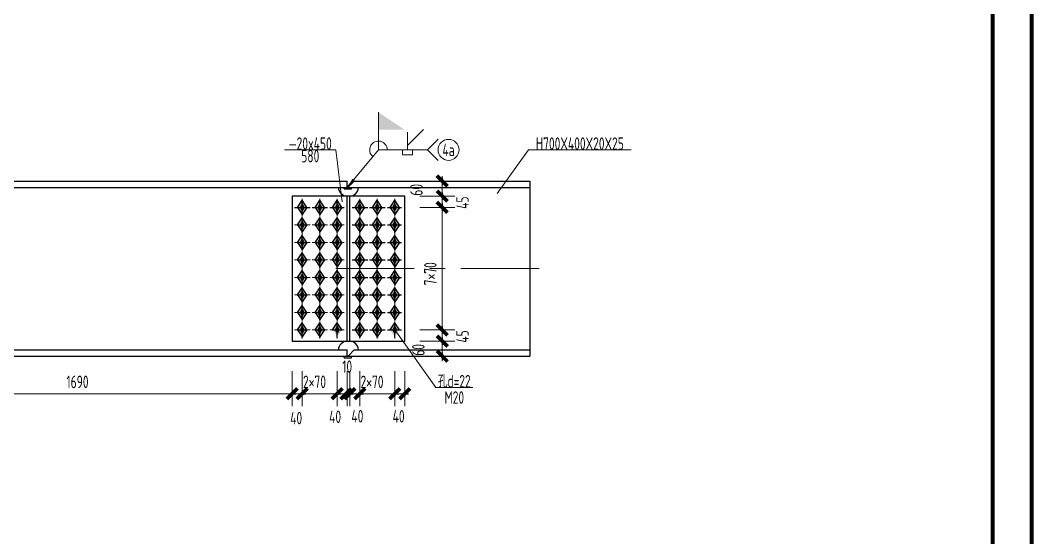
# Model space of a CAD drawing. Extents: x 31132 to 885236, y 345273 to 1212165.
# Drawn here: x 262731 to 278950, y 421285 to 429560 of the extents above; entities that cross this region are included whole.
import ezdxf
from ezdxf.enums import TextEntityAlignment as Align

# ---------------------------------------------------------------- set-up
doc = ezdxf.new("R2010")
doc.units = 0
doc.header["$LTSCALE"] = 1000
doc.linetypes.add('CENTER', pattern=[2, 1.25, -0.25, 0.25, -0.25])
doc.layers.get('0').update_dxf_attribs({"linetype": 'CONTINUOUS'})
doc.layers.add('AXIS', color=253, linetype='CENTER')
doc.layers.add('TK', color=4, linetype='CONTINUOUS')
doc.styles.add('StTextStyle', font='yjkeng.shx', dxfattribs={"width": 0.7, "height": 250, "bigfont": 'yjkchn.shx'})
doc.styles.add('StTextStyleDim', font='yjkeng.shx', dxfattribs={"width": 0.7, "height": 50, "bigfont": 'yjkchn.shx'})

# ---------------------------------------------------------------- blocks, each defined once
blk = doc.blocks.new('Studio2')
blk.add_line((-200, 0), (200, 0))
blk.add_lwpolyline([(-106, -106, 60, 60, 0), (106, 106, 100, 100, 0)], format="xyseb")
blk = doc.blocks.new('_ArchTick')
at = {"color": 0, "linetype": 'ByBlock', "const_width": 0.5}
blk.add_lwpolyline([(-0.71, -0.71), (0.71, 0.71)], dxfattribs=at)

msp = doc.modelspace()

# ---------------------------------------------------------------- linework, layer by layer
at = {"color": 4, "linetype": 'ByBlock', "lineweight": 13}
for p, q in [((268463.66, 427487.86), (268463.66, 428087.86)), ((268927.66, 427559.86), (269182.21, 427814.42)), ((268927.66, 427487.86), (268927.66, 427767.86)), ((268927.66, 427767.86), (268927.66, 427559.86)), ((269417.36, 427657.57), (269247.66, 427487.86)), ((267783.66, 427487.86), (266960.46, 427487.86)), ((267883.66, 426657.86), (267783.66, 427487.86)), ((267963.66, 426887.86), (268463.66, 427487.86)), ((268463.66, 427487.86), (269247.66, 427487.86)), ((268847.66, 427487.86), (268847.66, 427407.86)), ((268847.66, 427407.86), (269007.66, 427407.86)), ((269007.66, 427407.86), (269007.66, 427487.86)), ((269247.66, 427487.86), (269417.36, 427318.16)), ((270363.66, 426787.86), (270863.66, 427487.86)), ((270863.66, 427487.86), (272510.06, 427487.86)), ((269483.66, 426987.86), (269483.66, 427067.86)), ((269483.66, 426747.86), (269483.66, 426987.86)), ((269123.66, 426747.86), (269683.66, 426747.86)), ((269123.66, 426747.86), (269683.66, 426747.86)), ((269483.66, 426567.86), (269483.66, 426747.86)), ((269483.66, 426747.86), (269483.66, 426667.86)), ((267243.66, 426704.48), (267243.66, 426431.25)), ((267523.66, 426704.48), (267523.66, 426431.25)), ((267803.66, 426704.48), (267803.66, 426431.25)), ((268163.66, 426704.48), (268163.66, 426431.25)), ((268163.66, 426447.86), (268163.66, 426687.86)), ((268163.66, 426447.86), (268163.66, 426687.86)), ((268163.66, 426447.86), (268163.66, 426687.86)), ((268443.66, 426704.48), (268443.66, 426431.25)), ((268443.66, 426447.86), (268443.66, 426687.86)), ((268443.66, 426447.86), (268443.66, 426687.86)), ((268443.66, 426447.86), (268443.66, 426687.86)), ((268723.66, 426704.48), (268723.66, 426431.25)), ((268723.66, 426447.86), (268723.66, 426687.86)), ((268723.66, 426447.86), (268723.66, 426687.86)), ((268723.66, 426447.86), (268723.66, 426687.86)), ((267243.66, 426424.48), (267243.66, 426151.25)), ((267523.66, 426424.48), (267523.66, 426151.25)), ((267803.66, 426424.48), (267803.66, 426151.25)), ((268163.66, 426424.48), (268163.66, 426151.25)), ((268443.66, 426424.48), (268443.66, 426151.25)), ((268723.66, 426424.48), (268723.66, 426151.25)), ((269123.66, 426567.86), (269683.66, 426567.86)), ((269123.66, 426567.86), (269683.66, 426567.86)), ((269483.66, 424607.86), (269483.66, 426567.86)), ((267122.06, 426287.86), (267370.8, 426287.86)), ((267401.78, 426287.86), (267650.12, 426287.86)), ((267687.76, 426287.86), (267913.64, 426287.86)), ((267243.66, 426144.48), (267243.66, 425871.25)), ((267523.66, 426144.48), (267523.66, 425871.25)), ((267803.66, 426144.48), (267803.66, 425871.25)), ((268163.66, 426144.48), (268163.66, 425871.25)), ((268443.66, 426144.48), (268443.66, 425871.25)), ((268723.66, 426144.48), (268723.66, 425871.25)), ((267122.06, 426007.86), (267370.8, 426007.86)), ((267401.78, 426007.86), (267650.12, 426007.86)), ((267687.76, 426007.86), (267913.64, 426007.86)), ((267243.66, 425864.48), (267243.66, 425591.25)), ((267523.66, 425864.48), (267523.66, 425591.25)), ((267803.66, 425864.48), (267803.66, 425591.25)), ((268163.66, 425864.48), (268163.66, 425591.25)), ((268443.66, 425864.48), (268443.66, 425591.25)), ((268723.66, 425864.48), (268723.66, 425591.25)), ((267122.06, 425727.86), (267370.8, 425727.86)), ((267401.78, 425727.86), (267650.12, 425727.86)), ((267687.76, 425727.86), (267913.64, 425727.86)), ((267122.06, 425447.86), (267370.8, 425447.86)), ((267243.66, 425584.48), (267243.66, 425311.25)), ((267243.66, 425327.86), (267243.66, 425567.86)), ((267243.66, 425327.86), (267243.66, 425567.86)), ((267243.66, 425327.86), (267243.66, 425567.86)), ((267401.78, 425447.86), (267650.12, 425447.86)), ((267523.66, 425584.48), (267523.66, 425311.25)), ((267523.66, 425327.86), (267523.66, 425567.86)), ((267523.66, 425327.86), (267523.66, 425567.86)), ((267523.66, 425327.86), (267523.66, 425567.86)), ((267687.76, 425447.86), (267913.64, 425447.86)), ((267803.66, 425584.48), (267803.66, 425311.25)), ((267803.66, 425327.86), (267803.66, 425567.86)), ((267803.66, 425327.86), (267803.66, 425567.86)), ((267803.66, 425327.86), (267803.66, 425567.86)), ((268163.66, 425584.48), (268163.66, 425311.25)), ((268443.66, 425584.48), (268443.66, 425311.25)), ((268723.66, 425584.48), (268723.66, 425311.25)), ((267243.66, 425304.48), (267243.66, 425031.25)), ((267523.66, 425304.48), (267523.66, 425031.25)), ((267803.66, 425304.48), (267803.66, 425031.25)), ((268163.66, 425304.48), (268163.66, 425031.25)), ((268443.66, 425304.48), (268443.66, 425031.25)), ((268723.66, 425304.48), (268723.66, 425031.25)), ((267122.06, 425167.86), (267370.8, 425167.86)), ((267401.78, 425167.86), (267650.12, 425167.86)), ((267687.76, 425167.86), (267913.64, 425167.86)), ((267243.66, 425024.48), (267243.66, 424751.25)), ((267243.66, 425024.48), (267243.66, 424751.25)), ((267523.66, 425024.48), (267523.66, 424751.25)), ((267803.66, 425024.48), (267803.66, 424751.25)), ((268163.66, 425024.48), (268163.66, 424751.25)), ((268163.66, 425024.48), (268163.66, 424751.25)), ((268443.66, 425024.48), (268443.66, 424751.25)), ((268723.66, 425024.48), (268723.66, 424751.25)), ((267121.78, 424887.86), (267370.12, 424887.86)), ((267401.78, 424887.86), (267650.12, 424887.86)), ((267687.76, 424887.86), (267913.64, 424887.86)), ((268041.78, 424887.86), (268290.12, 424887.86)), ((267243.66, 424744.48), (267243.66, 424471.25)), ((267523.66, 424744.48), (267523.66, 424471.25)), ((267803.66, 424744.48), (267803.66, 424471.25)), ((268163.66, 424744.48), (268163.66, 424471.25)), ((268443.66, 424744.48), (268443.66, 424471.25)), ((268723.66, 424744.48), (268723.66, 424471.25)), ((267122.06, 424607.86), (267370.8, 424607.86)), ((267401.78, 424607.86), (267650.12, 424607.86)), ((267687.76, 424607.86), (267913.64, 424607.86)), ((268723.66, 424607.86), (269383.66, 423687.86)), ((269123.66, 424607.86), (269683.66, 424607.86)), ((269123.66, 424607.86), (269683.66, 424607.86)), ((269483.66, 424427.86), (269483.66, 424607.86)), ((269483.66, 424427.86), (269483.66, 424507.86)), ((269123.66, 424427.86), (269683.66, 424427.86)), ((269123.66, 424427.86), (269683.66, 424427.86)), ((269483.66, 424187.86), (269483.66, 424427.86)), ((269483.66, 424187.86), (269483.66, 424107.86)), ((267083.66, 423947.86), (267083.66, 423387.86)), ((267083.66, 423947.86), (267083.66, 423387.86)), ((267243.66, 423947.86), (267243.66, 423387.86)), ((267243.66, 423947.86), (267243.66, 423387.86)), ((267803.66, 423947.86), (267803.66, 423387.86)), ((267803.66, 423947.86), (267803.66, 423387.86)), ((267963.66, 423947.86), (267963.66, 423387.86)), ((267963.66, 423947.86), (267963.66, 423387.86)), ((268003.66, 423947.86), (268003.66, 423387.86)), ((268003.66, 423947.86), (268003.66, 423387.86)), ((268163.66, 423947.86), (268163.66, 423387.86)), ((268163.66, 423947.86), (268163.66, 423387.86)), ((268723.66, 423947.86), (268723.66, 423387.86)), ((268723.66, 423947.86), (268723.66, 423387.86)), ((268883.66, 423947.86), (268883.66, 423387.86)), ((269383.66, 423687.86), (269971.66, 423687.86)), ((260323.66, 423587.86), (267083.66, 423587.86)), ((267083.66, 423587.86), (267243.66, 423587.86)), ((267243.66, 423587.86), (267163.66, 423587.86)), ((267243.66, 423587.86), (267803.66, 423587.86)), ((267803.66, 423587.86), (267883.66, 423587.86)), ((267803.66, 423587.86), (267963.66, 423587.86)), ((267963.66, 423587.86), (267883.66, 423587.86)), ((267963.66, 423587.86), (268003.66, 423587.86)), ((268003.66, 423587.86), (268083.66, 423587.86)), ((268003.66, 423587.86), (268163.66, 423587.86)), ((268163.66, 423587.86), (268083.66, 423587.86)), ((268163.66, 423587.86), (268723.66, 423587.86)), ((268723.66, 423587.86), (268803.66, 423587.86)), ((268723.66, 423587.86), (268883.66, 423587.86))]:
    msp.add_line(p, q, dxfattribs=at)
at = {"color": 4, "linetype": 'ByBlock'}
for p, q in [((260323.66, 426987.86), (267963.66, 426987.86)), ((267963.66, 426887.86), (268066.08, 427010.78)), ((267963.66, 426887.86), (267963.66, 426987.86)), ((267983.66, 426895.86), (268075.66, 426987.86)), ((268075.66, 426987.86), (270883.66, 426987.86)), ((269123.66, 426987.86), (269683.66, 426987.86)), ((270883.66, 426987.86), (270883.66, 426887.86)), ((260323.66, 426887.86), (267963.66, 426887.86)), ((268883.66, 426747.86), (267083.66, 426747.86)), ((267083.66, 426747.86), (267083.66, 424427.86)), ((267913.66, 426863.86), (267913.66, 426887.86)), ((267913.66, 426887.86), (268033.66, 426887.86)), ((267913.66, 426863.86), (268033.66, 426863.86)), ((267963.66, 424427.86), (267963.66, 426747.86)), ((267983.66, 426887.86), (267983.66, 426895.86)), ((267983.66, 426887.86), (270883.66, 426887.86)), ((268003.66, 424427.86), (268003.66, 426747.86)), ((268033.66, 426863.86), (268033.66, 426887.86)), ((268883.66, 424427.86), (268883.66, 426747.86)), ((270883.66, 426887.86), (270883.66, 424287.86)), ((267168.66, 426567.86), (267243.66, 426680.36)), ((267243.66, 426447.86), (267243.66, 426687.86)), ((267243.66, 426447.86), (267243.66, 426687.86)), ((267243.66, 426447.86), (267243.66, 426687.86)), ((267318.66, 426567.86), (267243.66, 426680.36)), ((267448.66, 426567.86), (267523.66, 426680.36)), ((267523.66, 426447.86), (267523.66, 426687.86)), ((267523.66, 426447.86), (267523.66, 426687.86)), ((267523.66, 426447.86), (267523.66, 426687.86)), ((267598.66, 426567.86), (267523.66, 426680.36)), ((267728.66, 426567.86), (267803.66, 426680.36)), ((267803.66, 426447.86), (267803.66, 426687.86)), ((267803.66, 426447.86), (267803.66, 426687.86)), ((267803.66, 426447.86), (267803.66, 426687.86)), ((267878.66, 426567.86), (267803.66, 426680.36)), ((268088.66, 426567.86), (268163.66, 426680.36)), ((268238.66, 426567.86), (268163.66, 426680.36)), ((268368.66, 426567.86), (268443.66, 426680.36)), ((268518.66, 426567.86), (268443.66, 426680.36)), ((268648.66, 426567.86), (268723.66, 426680.36)), ((268798.66, 426567.86), (268723.66, 426680.36)), ((267122.06, 426567.86), (267370.8, 426567.86)), ((267163.66, 426567.86), (267323.66, 426567.86)), ((267163.66, 426567.86), (267323.66, 426567.86)), ((267163.66, 426567.86), (267323.66, 426567.86)), ((267168.66, 426567.86), (267243.66, 426455.36)), ((267318.66, 426567.86), (267243.66, 426455.36)), ((267401.78, 426567.86), (267650.12, 426567.86)), ((267443.66, 426567.86), (267603.66, 426567.86)), ((267443.66, 426567.86), (267603.66, 426567.86)), ((267443.66, 426567.86), (267603.66, 426567.86)), ((267448.66, 426567.86), (267523.66, 426455.36)), ((267598.66, 426567.86), (267523.66, 426455.36)), ((267687.76, 426567.86), (267913.64, 426567.86)), ((267723.66, 426567.86), (267883.66, 426567.86)), ((267723.66, 426567.86), (267883.66, 426567.86)), ((267723.66, 426567.86), (267883.66, 426567.86)), ((267728.66, 426567.86), (267803.66, 426455.36)), ((267878.66, 426567.86), (267803.66, 426455.36)), ((268042.06, 426567.86), (268290.8, 426567.86)), ((268083.66, 426567.86), (268243.66, 426567.86)), ((268083.66, 426567.86), (268243.66, 426567.86)), ((268083.66, 426567.86), (268243.66, 426567.86)), ((268088.66, 426567.86), (268163.66, 426455.36)), ((268238.66, 426567.86), (268163.66, 426455.36)), ((268321.78, 426567.86), (268570.12, 426567.86)), ((268363.66, 426567.86), (268523.66, 426567.86)), ((268363.66, 426567.86), (268523.66, 426567.86)), ((268363.66, 426567.86), (268523.66, 426567.86)), ((268368.66, 426567.86), (268443.66, 426455.36)), ((268518.66, 426567.86), (268443.66, 426455.36)), ((268607.76, 426567.86), (268833.64, 426567.86)), ((268643.66, 426567.86), (268803.66, 426567.86)), ((268643.66, 426567.86), (268803.66, 426567.86)), ((268643.66, 426567.86), (268803.66, 426567.86)), ((268648.66, 426567.86), (268723.66, 426455.36)), ((268798.66, 426567.86), (268723.66, 426455.36)), ((267163.66, 426287.86), (267323.66, 426287.86)), ((267163.66, 426287.86), (267323.66, 426287.86)), ((267163.66, 426287.86), (267323.66, 426287.86)), ((267168.66, 426287.86), (267243.66, 426400.36)), ((267168.66, 426287.86), (267243.66, 426175.36)), ((267243.66, 426167.86), (267243.66, 426407.86)), ((267243.66, 426167.86), (267243.66, 426407.86)), ((267243.66, 426167.86), (267243.66, 426407.86)), ((267318.66, 426287.86), (267243.66, 426400.36)), ((267318.66, 426287.86), (267243.66, 426175.36)), ((267443.66, 426287.86), (267603.66, 426287.86)), ((267443.66, 426287.86), (267603.66, 426287.86)), ((267443.66, 426287.86), (267603.66, 426287.86)), ((267448.66, 426287.86), (267523.66, 426400.36)), ((267448.66, 426287.86), (267523.66, 426175.36)), ((267523.66, 426167.86), (267523.66, 426407.86)), ((267523.66, 426167.86), (267523.66, 426407.86)), ((267523.66, 426167.86), (267523.66, 426407.86)), ((267598.66, 426287.86), (267523.66, 426400.36)), ((267598.66, 426287.86), (267523.66, 426175.36)), ((267723.66, 426287.86), (267883.66, 426287.86)), ((267723.66, 426287.86), (267883.66, 426287.86)), ((267723.66, 426287.86), (267883.66, 426287.86)), ((267728.66, 426287.86), (267803.66, 426400.36)), ((267728.66, 426287.86), (267803.66, 426175.36)), ((267803.66, 426167.86), (267803.66, 426407.86)), ((267803.66, 426167.86), (267803.66, 426407.86)), ((267803.66, 426167.86), (267803.66, 426407.86)), ((267878.66, 426287.86), (267803.66, 426400.36)), ((267878.66, 426287.86), (267803.66, 426175.36)), ((268042.06, 426287.86), (268290.8, 426287.86)), ((268083.66, 426287.86), (268243.66, 426287.86)), ((268083.66, 426287.86), (268243.66, 426287.86)), ((268083.66, 426287.86), (268243.66, 426287.86)), ((268088.66, 426287.86), (268163.66, 426400.36)), ((268088.66, 426287.86), (268163.66, 426175.36)), ((268163.66, 426167.86), (268163.66, 426407.86)), ((268163.66, 426167.86), (268163.66, 426407.86)), ((268163.66, 426167.86), (268163.66, 426407.86)), ((268238.66, 426287.86), (268163.66, 426400.36)), ((268238.66, 426287.86), (268163.66, 426175.36)), ((268321.78, 426287.86), (268570.12, 426287.86)), ((268363.66, 426287.86), (268523.66, 426287.86)), ((268363.66, 426287.86), (268523.66, 426287.86)), ((268363.66, 426287.86), (268523.66, 426287.86)), ((268368.66, 426287.86), (268443.66, 426400.36)), ((268368.66, 426287.86), (268443.66, 426175.36)), ((268443.66, 426167.86), (268443.66, 426407.86)), ((268443.66, 426167.86), (268443.66, 426407.86)), ((268443.66, 426167.86), (268443.66, 426407.86)), ((268518.66, 426287.86), (268443.66, 426400.36)), ((268518.66, 426287.86), (268443.66, 426175.36)), ((268607.76, 426287.86), (268833.64, 426287.86)), ((268643.66, 426287.86), (268803.66, 426287.86)), ((268643.66, 426287.86), (268803.66, 426287.86)), ((268643.66, 426287.86), (268803.66, 426287.86)), ((268648.66, 426287.86), (268723.66, 426400.36)), ((268648.66, 426287.86), (268723.66, 426175.36)), ((268723.66, 426167.86), (268723.66, 426407.86)), ((268723.66, 426167.86), (268723.66, 426407.86)), ((268723.66, 426167.86), (268723.66, 426407.86)), ((268798.66, 426287.86), (268723.66, 426400.36)), ((268798.66, 426287.86), (268723.66, 426175.36)), ((267168.66, 426007.86), (267243.66, 426120.36)), ((267243.66, 425887.86), (267243.66, 426127.86)), ((267243.66, 425887.86), (267243.66, 426127.86)), ((267243.66, 425887.86), (267243.66, 426127.86)), ((267318.66, 426007.86), (267243.66, 426120.36)), ((267448.66, 426007.86), (267523.66, 426120.36)), ((267523.66, 425887.86), (267523.66, 426127.86)), ((267523.66, 425887.86), (267523.66, 426127.86)), ((267523.66, 425887.86), (267523.66, 426127.86)), ((267598.66, 426007.86), (267523.66, 426120.36)), ((267728.66, 426007.86), (267803.66, 426120.36)), ((267803.66, 425887.86), (267803.66, 426127.86)), ((267803.66, 425887.86), (267803.66, 426127.86)), ((267803.66, 425887.86), (267803.66, 426127.86)), ((267878.66, 426007.86), (267803.66, 426120.36)), ((268088.66, 426007.86), (268163.66, 426120.36)), ((268163.66, 425887.86), (268163.66, 426127.86)), ((268163.66, 425887.86), (268163.66, 426127.86)), ((268163.66, 425887.86), (268163.66, 426127.86)), ((268238.66, 426007.86), (268163.66, 426120.36)), ((268368.66, 426007.86), (268443.66, 426120.36)), ((268443.66, 425887.86), (268443.66, 426127.86)), ((268443.66, 425887.86), (268443.66, 426127.86)), ((268443.66, 425887.86), (268443.66, 426127.86)), ((268518.66, 426007.86), (268443.66, 426120.36)), ((268648.66, 426007.86), (268723.66, 426120.36)), ((268723.66, 425887.86), (268723.66, 426127.86)), ((268723.66, 425887.86), (268723.66, 426127.86)), ((268723.66, 425887.86), (268723.66, 426127.86)), ((268798.66, 426007.86), (268723.66, 426120.36)), ((267163.66, 426007.86), (267323.66, 426007.86)), ((267163.66, 426007.86), (267323.66, 426007.86)), ((267163.66, 426007.86), (267323.66, 426007.86)), ((267168.66, 426007.86), (267243.66, 425895.36)), ((267318.66, 426007.86), (267243.66, 425895.36)), ((267443.66, 426007.86), (267603.66, 426007.86)), ((267443.66, 426007.86), (267603.66, 426007.86)), ((267443.66, 426007.86), (267603.66, 426007.86)), ((267448.66, 426007.86), (267523.66, 425895.36)), ((267598.66, 426007.86), (267523.66, 425895.36)), ((267723.66, 426007.86), (267883.66, 426007.86)), ((267723.66, 426007.86), (267883.66, 426007.86)), ((267723.66, 426007.86), (267883.66, 426007.86)), ((267728.66, 426007.86), (267803.66, 425895.36)), ((267878.66, 426007.86), (267803.66, 425895.36)), ((268042.06, 426007.86), (268290.8, 426007.86)), ((268083.66, 426007.86), (268243.66, 426007.86)), ((268083.66, 426007.86), (268243.66, 426007.86)), ((268083.66, 426007.86), (268243.66, 426007.86)), ((268088.66, 426007.86), (268163.66, 425895.36)), ((268238.66, 426007.86), (268163.66, 425895.36)), ((268321.78, 426007.86), (268570.12, 426007.86)), ((268363.66, 426007.86), (268523.66, 426007.86)), ((268363.66, 426007.86), (268523.66, 426007.86)), ((268363.66, 426007.86), (268523.66, 426007.86)), ((268368.66, 426007.86), (268443.66, 425895.36)), ((268518.66, 426007.86), (268443.66, 425895.36)), ((268607.76, 426007.86), (268833.64, 426007.86)), ((268643.66, 426007.86), (268803.66, 426007.86)), ((268643.66, 426007.86), (268803.66, 426007.86)), ((268643.66, 426007.86), (268803.66, 426007.86)), ((268648.66, 426007.86), (268723.66, 425895.36)), ((268798.66, 426007.86), (268723.66, 425895.36)), ((267168.66, 425727.86), (267243.66, 425840.36)), ((267243.66, 425607.86), (267243.66, 425847.86)), ((267243.66, 425607.86), (267243.66, 425847.86)), ((267243.66, 425607.86), (267243.66, 425847.86)), ((267318.66, 425727.86), (267243.66, 425840.36)), ((267448.66, 425727.86), (267523.66, 425840.36)), ((267523.66, 425607.86), (267523.66, 425847.86)), ((267523.66, 425607.86), (267523.66, 425847.86)), ((267523.66, 425607.86), (267523.66, 425847.86)), ((267598.66, 425727.86), (267523.66, 425840.36)), ((267728.66, 425727.86), (267803.66, 425840.36)), ((267803.66, 425607.86), (267803.66, 425847.86)), ((267803.66, 425607.86), (267803.66, 425847.86)), ((267803.66, 425607.86), (267803.66, 425847.86)), ((267878.66, 425727.86), (267803.66, 425840.36)), ((268088.66, 425727.86), (268163.66, 425840.36)), ((268163.66, 425607.86), (268163.66, 425847.86)), ((268163.66, 425607.86), (268163.66, 425847.86)), ((268163.66, 425607.86), (268163.66, 425847.86)), ((268238.66, 425727.86), (268163.66, 425840.36)), ((268368.66, 425727.86), (268443.66, 425840.36)), ((268443.66, 425607.86), (268443.66, 425847.86)), ((268443.66, 425607.86), (268443.66, 425847.86)), ((268443.66, 425607.86), (268443.66, 425847.86)), ((268518.66, 425727.86), (268443.66, 425840.36)), ((268648.66, 425727.86), (268723.66, 425840.36)), ((268723.66, 425607.86), (268723.66, 425847.86)), ((268723.66, 425607.86), (268723.66, 425847.86)), ((268723.66, 425607.86), (268723.66, 425847.86)), ((268798.66, 425727.86), (268723.66, 425840.36)), ((267163.66, 425727.86), (267323.66, 425727.86)), ((267163.66, 425727.86), (267323.66, 425727.86)), ((267163.66, 425727.86), (267323.66, 425727.86)), ((267168.66, 425727.86), (267243.66, 425615.36)), ((267318.66, 425727.86), (267243.66, 425615.36)), ((267443.66, 425727.86), (267603.66, 425727.86)), ((267443.66, 425727.86), (267603.66, 425727.86)), ((267443.66, 425727.86), (267603.66, 425727.86)), ((267448.66, 425727.86), (267523.66, 425615.36)), ((267598.66, 425727.86), (267523.66, 425615.36)), ((267723.66, 425727.86), (267883.66, 425727.86)), ((267723.66, 425727.86), (267883.66, 425727.86)), ((267723.66, 425727.86), (267883.66, 425727.86)), ((267728.66, 425727.86), (267803.66, 425615.36)), ((267878.66, 425727.86), (267803.66, 425615.36)), ((268042.06, 425727.86), (268290.8, 425727.86)), ((268083.66, 425727.86), (268243.66, 425727.86)), ((268083.66, 425727.86), (268243.66, 425727.86)), ((268083.66, 425727.86), (268243.66, 425727.86)), ((268088.66, 425727.86), (268163.66, 425615.36)), ((268238.66, 425727.86), (268163.66, 425615.36)), ((268321.78, 425727.86), (268570.12, 425727.86)), ((268363.66, 425727.86), (268523.66, 425727.86)), ((268363.66, 425727.86), (268523.66, 425727.86)), ((268363.66, 425727.86), (268523.66, 425727.86)), ((268368.66, 425727.86), (268443.66, 425615.36)), ((268518.66, 425727.86), (268443.66, 425615.36)), ((268607.76, 425727.86), (268833.64, 425727.86)), ((268643.66, 425727.86), (268803.66, 425727.86)), ((268643.66, 425727.86), (268803.66, 425727.86)), ((268643.66, 425727.86), (268803.66, 425727.86)), ((268648.66, 425727.86), (268723.66, 425615.36)), ((268798.66, 425727.86), (268723.66, 425615.36)), ((267163.66, 425447.86), (267323.66, 425447.86)), ((267163.66, 425447.86), (267323.66, 425447.86)), ((267163.66, 425447.86), (267323.66, 425447.86)), ((267168.66, 425447.86), (267243.66, 425560.36)), ((267168.66, 425447.86), (267243.66, 425335.36)), ((267318.66, 425447.86), (267243.66, 425560.36)), ((267318.66, 425447.86), (267243.66, 425335.36)), ((267443.66, 425447.86), (267603.66, 425447.86)), ((267443.66, 425447.86), (267603.66, 425447.86)), ((267443.66, 425447.86), (267603.66, 425447.86)), ((267448.66, 425447.86), (267523.66, 425560.36)), ((267448.66, 425447.86), (267523.66, 425335.36)), ((267598.66, 425447.86), (267523.66, 425560.36)), ((267598.66, 425447.86), (267523.66, 425335.36)), ((267723.66, 425447.86), (267883.66, 425447.86)), ((267723.66, 425447.86), (267883.66, 425447.86)), ((267723.66, 425447.86), (267883.66, 425447.86)), ((267728.66, 425447.86), (267803.66, 425560.36)), ((267728.66, 425447.86), (267803.66, 425335.36)), ((267878.66, 425447.86), (267803.66, 425560.36)), ((267878.66, 425447.86), (267803.66, 425335.36)), ((268042.06, 425447.86), (268290.8, 425447.86)), ((268083.66, 425447.86), (268243.66, 425447.86)), ((268083.66, 425447.86), (268243.66, 425447.86)), ((268083.66, 425447.86), (268243.66, 425447.86)), ((268088.66, 425447.86), (268163.66, 425560.36)), ((268088.66, 425447.86), (268163.66, 425335.36)), ((268163.66, 425327.86), (268163.66, 425567.86)), ((268163.66, 425327.86), (268163.66, 425567.86)), ((268163.66, 425327.86), (268163.66, 425567.86)), ((268238.66, 425447.86), (268163.66, 425560.36)), ((268238.66, 425447.86), (268163.66, 425335.36)), ((268321.78, 425447.86), (268570.12, 425447.86)), ((268363.66, 425447.86), (268523.66, 425447.86)), ((268363.66, 425447.86), (268523.66, 425447.86)), ((268363.66, 425447.86), (268523.66, 425447.86)), ((268368.66, 425447.86), (268443.66, 425560.36)), ((268368.66, 425447.86), (268443.66, 425335.36)), ((268443.66, 425327.86), (268443.66, 425567.86)), ((268443.66, 425327.86), (268443.66, 425567.86)), ((268443.66, 425327.86), (268443.66, 425567.86)), ((268518.66, 425447.86), (268443.66, 425560.36)), ((268518.66, 425447.86), (268443.66, 425335.36)), ((268607.76, 425447.86), (268833.64, 425447.86)), ((268643.66, 425447.86), (268803.66, 425447.86)), ((268643.66, 425447.86), (268803.66, 425447.86)), ((268643.66, 425447.86), (268803.66, 425447.86)), ((268648.66, 425447.86), (268723.66, 425560.36)), ((268648.66, 425447.86), (268723.66, 425335.36)), ((268723.66, 425327.86), (268723.66, 425567.86)), ((268723.66, 425327.86), (268723.66, 425567.86)), ((268723.66, 425327.86), (268723.66, 425567.86)), ((268798.66, 425447.86), (268723.66, 425560.36)), ((268798.66, 425447.86), (268723.66, 425335.36)), ((267168.66, 425167.86), (267243.66, 425280.36)), ((267243.66, 425047.86), (267243.66, 425287.86)), ((267243.66, 425047.86), (267243.66, 425287.86)), ((267243.66, 425047.86), (267243.66, 425287.86)), ((267318.66, 425167.86), (267243.66, 425280.36)), ((267448.66, 425167.86), (267523.66, 425280.36)), ((267523.66, 425047.86), (267523.66, 425287.86)), ((267523.66, 425047.86), (267523.66, 425287.86)), ((267523.66, 425047.86), (267523.66, 425287.86)), ((267598.66, 425167.86), (267523.66, 425280.36)), ((267728.66, 425167.86), (267803.66, 425280.36)), ((267803.66, 425047.86), (267803.66, 425287.86)), ((267803.66, 425047.86), (267803.66, 425287.86)), ((267803.66, 425047.86), (267803.66, 425287.86)), ((267878.66, 425167.86), (267803.66, 425280.36)), ((268088.66, 425167.86), (268163.66, 425280.36)), ((268163.66, 425047.86), (268163.66, 425287.86)), ((268163.66, 425047.86), (268163.66, 425287.86)), ((268163.66, 425047.86), (268163.66, 425287.86)), ((268238.66, 425167.86), (268163.66, 425280.36)), ((268368.66, 425167.86), (268443.66, 425280.36)), ((268443.66, 425047.86), (268443.66, 425287.86)), ((268443.66, 425047.86), (268443.66, 425287.86)), ((268443.66, 425047.86), (268443.66, 425287.86)), ((268518.66, 425167.86), (268443.66, 425280.36)), ((268648.66, 425167.86), (268723.66, 425280.36)), ((268723.66, 425047.86), (268723.66, 425287.86)), ((268723.66, 425047.86), (268723.66, 425287.86)), ((268723.66, 425047.86), (268723.66, 425287.86)), ((268798.66, 425167.86), (268723.66, 425280.36)), ((267163.66, 425167.86), (267323.66, 425167.86)), ((267163.66, 425167.86), (267323.66, 425167.86)), ((267163.66, 425167.86), (267323.66, 425167.86)), ((267168.66, 425167.86), (267243.66, 425055.36)), ((267318.66, 425167.86), (267243.66, 425055.36)), ((267443.66, 425167.86), (267603.66, 425167.86)), ((267443.66, 425167.86), (267603.66, 425167.86)), ((267443.66, 425167.86), (267603.66, 425167.86)), ((267448.66, 425167.86), (267523.66, 425055.36)), ((267598.66, 425167.86), (267523.66, 425055.36)), ((267723.66, 425167.86), (267883.66, 425167.86)), ((267723.66, 425167.86), (267883.66, 425167.86)), ((267723.66, 425167.86), (267883.66, 425167.86)), ((267728.66, 425167.86), (267803.66, 425055.36)), ((267878.66, 425167.86), (267803.66, 425055.36)), ((268042.06, 425167.86), (268290.8, 425167.86)), ((268083.66, 425167.86), (268243.66, 425167.86)), ((268083.66, 425167.86), (268243.66, 425167.86)), ((268083.66, 425167.86), (268243.66, 425167.86)), ((268088.66, 425167.86), (268163.66, 425055.36)), ((268238.66, 425167.86), (268163.66, 425055.36)), ((268321.78, 425167.86), (268570.12, 425167.86)), ((268363.66, 425167.86), (268523.66, 425167.86)), ((268363.66, 425167.86), (268523.66, 425167.86)), ((268363.66, 425167.86), (268523.66, 425167.86)), ((268368.66, 425167.86), (268443.66, 425055.36)), ((268518.66, 425167.86), (268443.66, 425055.36)), ((268607.76, 425167.86), (268833.64, 425167.86)), ((268643.66, 425167.86), (268803.66, 425167.86)), ((268643.66, 425167.86), (268803.66, 425167.86)), ((268643.66, 425167.86), (268803.66, 425167.86)), ((268648.66, 425167.86), (268723.66, 425055.36)), ((268798.66, 425167.86), (268723.66, 425055.36)), ((267168.66, 424887.86), (267243.66, 425000.36)), ((267243.66, 424767.86), (267243.66, 425007.86)), ((267243.66, 424767.86), (267243.66, 425007.86)), ((267243.66, 424767.86), (267243.66, 425007.86)), ((267318.66, 424887.86), (267243.66, 425000.36)), ((267448.66, 424887.86), (267523.66, 425000.36)), ((267523.66, 424767.86), (267523.66, 425007.86)), ((267523.66, 424767.86), (267523.66, 425007.86)), ((267523.66, 424767.86), (267523.66, 425007.86)), ((267598.66, 424887.86), (267523.66, 425000.36)), ((267728.66, 424887.86), (267803.66, 425000.36)), ((267803.66, 424767.86), (267803.66, 425007.86)), ((267803.66, 424767.86), (267803.66, 425007.86)), ((267803.66, 424767.86), (267803.66, 425007.86)), ((267878.66, 424887.86), (267803.66, 425000.36)), ((268088.66, 424887.86), (268163.66, 425000.36)), ((268163.66, 424767.86), (268163.66, 425007.86)), ((268163.66, 424767.86), (268163.66, 425007.86)), ((268163.66, 424767.86), (268163.66, 425007.86)), ((268238.66, 424887.86), (268163.66, 425000.36)), ((268368.66, 424887.86), (268443.66, 425000.36)), ((268443.66, 424767.86), (268443.66, 425007.86)), ((268443.66, 424767.86), (268443.66, 425007.86)), ((268443.66, 424767.86), (268443.66, 425007.86)), ((268518.66, 424887.86), (268443.66, 425000.36)), ((268648.66, 424887.86), (268723.66, 425000.36)), ((268723.66, 424767.86), (268723.66, 425007.86)), ((268723.66, 424767.86), (268723.66, 425007.86)), ((268723.66, 424767.86), (268723.66, 425007.86)), ((268798.66, 424887.86), (268723.66, 425000.36)), ((267163.66, 424887.86), (267323.66, 424887.86)), ((267168.66, 424887.86), (267243.66, 424775.36)), ((267318.66, 424887.86), (267243.66, 424775.36)), ((267443.66, 424887.86), (267603.66, 424887.86)), ((267443.66, 424887.86), (267603.66, 424887.86)), ((267443.66, 424887.86), (267603.66, 424887.86)), ((267448.66, 424887.86), (267523.66, 424775.36)), ((267598.66, 424887.86), (267523.66, 424775.36)), ((267723.66, 424887.86), (267883.66, 424887.86)), ((267723.66, 424887.86), (267883.66, 424887.86)), ((267723.66, 424887.86), (267883.66, 424887.86)), ((267728.66, 424887.86), (267803.66, 424775.36)), ((267878.66, 424887.86), (267803.66, 424775.36)), ((268083.66, 424887.86), (268243.66, 424887.86)), ((268088.66, 424887.86), (268163.66, 424775.36)), ((268238.66, 424887.86), (268163.66, 424775.36)), ((268321.78, 424887.86), (268570.12, 424887.86)), ((268363.66, 424887.86), (268523.66, 424887.86)), ((268363.66, 424887.86), (268523.66, 424887.86)), ((268363.66, 424887.86), (268523.66, 424887.86)), ((268368.66, 424887.86), (268443.66, 424775.36)), ((268518.66, 424887.86), (268443.66, 424775.36)), ((268607.76, 424887.86), (268833.64, 424887.86)), ((268643.66, 424887.86), (268803.66, 424887.86)), ((268643.66, 424887.86), (268803.66, 424887.86)), ((268643.66, 424887.86), (268803.66, 424887.86)), ((268648.66, 424887.86), (268723.66, 424775.36)), ((268798.66, 424887.86), (268723.66, 424775.36)), ((267168.66, 424607.86), (267243.66, 424720.36)), ((267243.66, 424487.86), (267243.66, 424727.86)), ((267243.66, 424487.86), (267243.66, 424727.86)), ((267243.66, 424487.86), (267243.66, 424727.86)), ((267318.66, 424607.86), (267243.66, 424720.36)), ((267448.66, 424607.86), (267523.66, 424720.36)), ((267523.66, 424487.86), (267523.66, 424727.86)), ((267523.66, 424487.86), (267523.66, 424727.86)), ((267523.66, 424487.86), (267523.66, 424727.86)), ((267598.66, 424607.86), (267523.66, 424720.36)), ((267728.66, 424607.86), (267803.66, 424720.36)), ((267803.66, 424487.86), (267803.66, 424727.86)), ((267803.66, 424487.86), (267803.66, 424727.86)), ((267803.66, 424487.86), (267803.66, 424727.86)), ((267878.66, 424607.86), (267803.66, 424720.36)), ((268088.66, 424607.86), (268163.66, 424720.36)), ((268163.66, 424487.86), (268163.66, 424727.86)), ((268163.66, 424487.86), (268163.66, 424727.86)), ((268163.66, 424487.86), (268163.66, 424727.86)), ((268238.66, 424607.86), (268163.66, 424720.36)), ((268368.66, 424607.86), (268443.66, 424720.36)), ((268443.66, 424487.86), (268443.66, 424727.86)), ((268443.66, 424487.86), (268443.66, 424727.86)), ((268443.66, 424487.86), (268443.66, 424727.86)), ((268518.66, 424607.86), (268443.66, 424720.36)), ((268648.66, 424607.86), (268723.66, 424720.36)), ((268723.66, 424487.86), (268723.66, 424727.86)), ((268723.66, 424487.86), (268723.66, 424727.86)), ((268723.66, 424487.86), (268723.66, 424727.86)), ((268798.66, 424607.86), (268723.66, 424720.36)), ((267163.66, 424607.86), (267323.66, 424607.86)), ((267163.66, 424607.86), (267323.66, 424607.86)), ((267163.66, 424607.86), (267323.66, 424607.86)), ((267168.66, 424607.86), (267243.66, 424495.36)), ((267318.66, 424607.86), (267243.66, 424495.36)), ((267443.66, 424607.86), (267603.66, 424607.86)), ((267443.66, 424607.86), (267603.66, 424607.86)), ((267443.66, 424607.86), (267603.66, 424607.86)), ((267448.66, 424607.86), (267523.66, 424495.36)), ((267598.66, 424607.86), (267523.66, 424495.36)), ((267723.66, 424607.86), (267883.66, 424607.86)), ((268042.06, 424607.86), (268290.8, 424607.86)), ((268083.66, 424607.86), (268243.66, 424607.86)), ((268083.66, 424607.86), (268243.66, 424607.86)), ((268083.66, 424607.86), (268243.66, 424607.86)), ((268088.66, 424607.86), (268163.66, 424495.36)), ((268238.66, 424607.86), (268163.66, 424495.36)), ((268321.78, 424607.86), (268570.12, 424607.86)), ((268363.66, 424607.86), (268523.66, 424607.86)), ((268363.66, 424607.86), (268523.66, 424607.86)), ((268363.66, 424607.86), (268523.66, 424607.86)), ((268368.66, 424607.86), (268443.66, 424495.36)), ((268518.66, 424607.86), (268443.66, 424495.36)), ((268607.76, 424607.86), (268833.64, 424607.86)), ((268643.66, 424607.86), (268803.66, 424607.86)), ((267083.66, 424427.86), (268883.66, 424427.86)), ((260323.66, 424287.86), (267963.66, 424287.86)), ((260323.66, 424187.86), (267963.66, 424187.86)), ((267913.66, 424163.86), (267913.66, 424187.86)), ((267913.66, 424187.86), (268033.66, 424187.86)), ((267913.66, 424163.86), (268033.66, 424163.86)), ((267963.66, 424187.86), (267963.66, 424287.86)), ((267983.66, 424195.86), (268075.66, 424287.86)), ((267983.66, 424187.86), (267983.66, 424195.86)), ((267983.66, 424187.86), (270883.66, 424187.86)), ((268033.66, 424163.86), (268033.66, 424187.86)), ((268075.66, 424287.86), (270883.66, 424287.86)), ((269123.66, 424187.86), (269683.66, 424187.86)), ((270883.66, 424287.86), (270883.66, 424187.86))]:
    msp.add_line(p, q, dxfattribs=at)
at = {"color": 4, "linetype": 'ByBlock', "lineweight": 13}
msp.add_lwpolyline([(267963.66, 426887.86, 0, 48, 0), (268066.08, 427010.78, 48, 48, 0)], format="xyseb", dxfattribs=at)
msp.add_circle((269585.36, 427487.86), 168, dxfattribs=at)
msp.add_arc((268463.66, 427487.86), 140, 0, 230.194429, dxfattribs=at)
at = {"color": 4, "linetype": 'ByBlock'}
for centre, start, end in [((267963.66, 426887.86), 180, 270), ((268003.66, 426887.86), 270, 0), ((267963.66, 424287.86), 90, 180), ((268003.66, 424287.86), 0, 90)]:
    msp.add_arc(centre, 140, start, end, dxfattribs=at)
at = {"color": 4, "linetype": 'ByBlock', "lineweight": 13}
msp.add_solid([(268463.66, 428087.86), (268463.66, 427807.86), (268883.66, 427807.86)], dxfattribs=at)
at = {"color": 4, "linetype": 'ByBlock'}
for points in [[(267168.66, 426567.86), (267243.66, 426680.36), (267243.66, 426455.36), (267318.66, 426567.86)], [(267203.66, 426567.86), (267243.66, 426647.86), (267243.66, 426487.86), (267283.66, 426567.86)], [(267203.66, 426567.86), (267243.66, 426647.86), (267243.66, 426487.86), (267283.66, 426567.86)], [(267203.66, 426567.86), (267243.66, 426647.86), (267243.66, 426487.86), (267283.66, 426567.86)], [(267448.66, 426567.86), (267523.66, 426680.36), (267523.66, 426455.36), (267598.66, 426567.86)], [(267483.66, 426567.86), (267523.66, 426647.86), (267523.66, 426487.86), (267563.66, 426567.86)], [(267483.66, 426567.86), (267523.66, 426647.86), (267523.66, 426487.86), (267563.66, 426567.86)], [(267483.66, 426567.86), (267523.66, 426647.86), (267523.66, 426487.86), (267563.66, 426567.86)], [(267728.66, 426567.86), (267803.66, 426680.36), (267803.66, 426455.36), (267878.66, 426567.86)], [(267763.66, 426567.86), (267803.66, 426647.86), (267803.66, 426487.86), (267843.66, 426567.86)], [(267763.66, 426567.86), (267803.66, 426647.86), (267803.66, 426487.86), (267843.66, 426567.86)], [(267763.66, 426567.86), (267803.66, 426647.86), (267803.66, 426487.86), (267843.66, 426567.86)], [(268088.66, 426567.86), (268163.66, 426680.36), (268163.66, 426455.36), (268238.66, 426567.86)], [(268123.66, 426567.86), (268163.66, 426647.86), (268163.66, 426487.86), (268203.66, 426567.86)], [(268123.66, 426567.86), (268163.66, 426647.86), (268163.66, 426487.86), (268203.66, 426567.86)], [(268123.66, 426567.86), (268163.66, 426647.86), (268163.66, 426487.86), (268203.66, 426567.86)], [(268368.66, 426567.86), (268443.66, 426680.36), (268443.66, 426455.36), (268518.66, 426567.86)], [(268403.66, 426567.86), (268443.66, 426647.86), (268443.66, 426487.86), (268483.66, 426567.86)], [(268403.66, 426567.86), (268443.66, 426647.86), (268443.66, 426487.86), (268483.66, 426567.86)], [(268403.66, 426567.86), (268443.66, 426647.86), (268443.66, 426487.86), (268483.66, 426567.86)], [(268648.66, 426567.86), (268723.66, 426680.36), (268723.66, 426455.36), (268798.66, 426567.86)], [(268683.66, 426567.86), (268723.66, 426647.86), (268723.66, 426487.86), (268763.66, 426567.86)], [(268683.66, 426567.86), (268723.66, 426647.86), (268723.66, 426487.86), (268763.66, 426567.86)], [(268683.66, 426567.86), (268723.66, 426647.86), (268723.66, 426487.86), (268763.66, 426567.86)], [(267168.66, 426287.86), (267243.66, 426400.36), (267243.66, 426175.36), (267318.66, 426287.86)], [(267203.66, 426287.86), (267243.66, 426367.86), (267243.66, 426207.86), (267283.66, 426287.86)], [(267203.66, 426287.86), (267243.66, 426367.86), (267243.66, 426207.86), (267283.66, 426287.86)], [(267203.66, 426287.86), (267243.66, 426367.86), (267243.66, 426207.86), (267283.66, 426287.86)], [(267448.66, 426287.86), (267523.66, 426400.36), (267523.66, 426175.36), (267598.66, 426287.86)], [(267483.66, 426287.86), (267523.66, 426367.86), (267523.66, 426207.86), (267563.66, 426287.86)], [(267483.66, 426287.86), (267523.66, 426367.86), (267523.66, 426207.86), (267563.66, 426287.86)], [(267483.66, 426287.86), (267523.66, 426367.86), (267523.66, 426207.86), (267563.66, 426287.86)], [(267728.66, 426287.86), (267803.66, 426400.36), (267803.66, 426175.36), (267878.66, 426287.86)], [(267763.66, 426287.86), (267803.66, 426367.86), (267803.66, 426207.86), (267843.66, 426287.86)], [(267763.66, 426287.86), (267803.66, 426367.86), (267803.66, 426207.86), (267843.66, 426287.86)], [(267763.66, 426287.86), (267803.66, 426367.86), (267803.66, 426207.86), (267843.66, 426287.86)], [(268088.66, 426287.86), (268163.66, 426400.36), (268163.66, 426175.36), (268238.66, 426287.86)], [(268123.66, 426287.86), (268163.66, 426367.86), (268163.66, 426207.86), (268203.66, 426287.86)], [(268123.66, 426287.86), (268163.66, 426367.86), (268163.66, 426207.86), (268203.66, 426287.86)], [(268123.66, 426287.86), (268163.66, 426367.86), (268163.66, 426207.86), (268203.66, 426287.86)], [(268368.66, 426287.86), (268443.66, 426400.36), (268443.66, 426175.36), (268518.66, 426287.86)], [(268403.66, 426287.86), (268443.66, 426367.86), (268443.66, 426207.86), (268483.66, 426287.86)], [(268403.66, 426287.86), (268443.66, 426367.86), (268443.66, 426207.86), (268483.66, 426287.86)], [(268403.66, 426287.86), (268443.66, 426367.86), (268443.66, 426207.86), (268483.66, 426287.86)], [(268648.66, 426287.86), (268723.66, 426400.36), (268723.66, 426175.36), (268798.66, 426287.86)], [(268683.66, 426287.86), (268723.66, 426367.86), (268723.66, 426207.86), (268763.66, 426287.86)], [(268683.66, 426287.86), (268723.66, 426367.86), (268723.66, 426207.86), (268763.66, 426287.86)], [(268683.66, 426287.86), (268723.66, 426367.86), (268723.66, 426207.86), (268763.66, 426287.86)], [(267168.66, 426007.86), (267243.66, 426120.36), (267243.66, 425895.36), (267318.66, 426007.86)], [(267203.66, 426007.86), (267243.66, 426087.86), (267243.66, 425927.86), (267283.66, 426007.86)], [(267203.66, 426007.86), (267243.66, 426087.86), (267243.66, 425927.86), (267283.66, 426007.86)], [(267203.66, 426007.86), (267243.66, 426087.86), (267243.66, 425927.86), (267283.66, 426007.86)], [(267448.66, 426007.86), (267523.66, 426120.36), (267523.66, 425895.36), (267598.66, 426007.86)], [(267483.66, 426007.86), (267523.66, 426087.86), (267523.66, 425927.86), (267563.66, 426007.86)], [(267483.66, 426007.86), (267523.66, 426087.86), (267523.66, 425927.86), (267563.66, 426007.86)], [(267483.66, 426007.86), (267523.66, 426087.86), (267523.66, 425927.86), (267563.66, 426007.86)], [(267728.66, 426007.86), (267803.66, 426120.36), (267803.66, 425895.36), (267878.66, 426007.86)], [(267763.66, 426007.86), (267803.66, 426087.86), (267803.66, 425927.86), (267843.66, 426007.86)], [(267763.66, 426007.86), (267803.66, 426087.86), (267803.66, 425927.86), (267843.66, 426007.86)], [(267763.66, 426007.86), (267803.66, 426087.86), (267803.66, 425927.86), (267843.66, 426007.86)], [(268088.66, 426007.86), (268163.66, 426120.36), (268163.66, 425895.36), (268238.66, 426007.86)], [(268123.66, 426007.86), (268163.66, 426087.86), (268163.66, 425927.86), (268203.66, 426007.86)], [(268123.66, 426007.86), (268163.66, 426087.86), (268163.66, 425927.86), (268203.66, 426007.86)], [(268123.66, 426007.86), (268163.66, 426087.86), (268163.66, 425927.86), (268203.66, 426007.86)], [(268368.66, 426007.86), (268443.66, 426120.36), (268443.66, 425895.36), (268518.66, 426007.86)], [(268403.66, 426007.86), (268443.66, 426087.86), (268443.66, 425927.86), (268483.66, 426007.86)], [(268403.66, 426007.86), (268443.66, 426087.86), (268443.66, 425927.86), (268483.66, 426007.86)], [(268403.66, 426007.86), (268443.66, 426087.86), (268443.66, 425927.86), (268483.66, 426007.86)], [(268648.66, 426007.86), (268723.66, 426120.36), (268723.66, 425895.36), (268798.66, 426007.86)], [(268683.66, 426007.86), (268723.66, 426087.86), (268723.66, 425927.86), (268763.66, 426007.86)], [(268683.66, 426007.86), (268723.66, 426087.86), (268723.66, 425927.86), (268763.66, 426007.86)], [(268683.66, 426007.86), (268723.66, 426087.86), (268723.66, 425927.86), (268763.66, 426007.86)], [(267168.66, 425727.86), (267243.66, 425840.36), (267243.66, 425615.36), (267318.66, 425727.86)], [(267203.66, 425727.86), (267243.66, 425807.86), (267243.66, 425647.86), (267283.66, 425727.86)], [(267203.66, 425727.86), (267243.66, 425807.86), (267243.66, 425647.86), (267283.66, 425727.86)], [(267203.66, 425727.86), (267243.66, 425807.86), (267243.66, 425647.86), (267283.66, 425727.86)], [(267448.66, 425727.86), (267523.66, 425840.36), (267523.66, 425615.36), (267598.66, 425727.86)], [(267483.66, 425727.86), (267523.66, 425807.86), (267523.66, 425647.86), (267563.66, 425727.86)], [(267483.66, 425727.86), (267523.66, 425807.86), (267523.66, 425647.86), (267563.66, 425727.86)], [(267483.66, 425727.86), (267523.66, 425807.86), (267523.66, 425647.86), (267563.66, 425727.86)], [(267728.66, 425727.86), (267803.66, 425840.36), (267803.66, 425615.36), (267878.66, 425727.86)], [(267763.66, 425727.86), (267803.66, 425807.86), (267803.66, 425647.86), (267843.66, 425727.86)], [(267763.66, 425727.86), (267803.66, 425807.86), (267803.66, 425647.86), (267843.66, 425727.86)], [(267763.66, 425727.86), (267803.66, 425807.86), (267803.66, 425647.86), (267843.66, 425727.86)], [(268088.66, 425727.86), (268163.66, 425840.36), (268163.66, 425615.36), (268238.66, 425727.86)], [(268123.66, 425727.86), (268163.66, 425807.86), (268163.66, 425647.86), (268203.66, 425727.86)], [(268123.66, 425727.86), (268163.66, 425807.86), (268163.66, 425647.86), (268203.66, 425727.86)], [(268123.66, 425727.86), (268163.66, 425807.86), (268163.66, 425647.86), (268203.66, 425727.86)], [(268368.66, 425727.86), (268443.66, 425840.36), (268443.66, 425615.36), (268518.66, 425727.86)], [(268403.66, 425727.86), (268443.66, 425807.86), (268443.66, 425647.86), (268483.66, 425727.86)], [(268403.66, 425727.86), (268443.66, 425807.86), (268443.66, 425647.86), (268483.66, 425727.86)], [(268403.66, 425727.86), (268443.66, 425807.86), (268443.66, 425647.86), (268483.66, 425727.86)], [(268648.66, 425727.86), (268723.66, 425840.36), (268723.66, 425615.36), (268798.66, 425727.86)], [(268683.66, 425727.86), (268723.66, 425807.86), (268723.66, 425647.86), (268763.66, 425727.86)], [(268683.66, 425727.86), (268723.66, 425807.86), (268723.66, 425647.86), (268763.66, 425727.86)], [(268683.66, 425727.86), (268723.66, 425807.86), (268723.66, 425647.86), (268763.66, 425727.86)], [(267168.66, 425447.86), (267243.66, 425560.36), (267243.66, 425335.36), (267318.66, 425447.86)], [(267203.66, 425447.86), (267243.66, 425527.86), (267243.66, 425367.86), (267283.66, 425447.86)], [(267203.66, 425447.86), (267243.66, 425527.86), (267243.66, 425367.86), (267283.66, 425447.86)], [(267203.66, 425447.86), (267243.66, 425527.86), (267243.66, 425367.86), (267283.66, 425447.86)], [(267448.66, 425447.86), (267523.66, 425560.36), (267523.66, 425335.36), (267598.66, 425447.86)], [(267483.66, 425447.86), (267523.66, 425527.86), (267523.66, 425367.86), (267563.66, 425447.86)], [(267483.66, 425447.86), (267523.66, 425527.86), (267523.66, 425367.86), (267563.66, 425447.86)], [(267483.66, 425447.86), (267523.66, 425527.86), (267523.66, 425367.86), (267563.66, 425447.86)], [(267728.66, 425447.86), (267803.66, 425560.36), (267803.66, 425335.36), (267878.66, 425447.86)], [(267763.66, 425447.86), (267803.66, 425527.86), (267803.66, 425367.86), (267843.66, 425447.86)], [(267763.66, 425447.86), (267803.66, 425527.86), (267803.66, 425367.86), (267843.66, 425447.86)], [(267763.66, 425447.86), (267803.66, 425527.86), (267803.66, 425367.86), (267843.66, 425447.86)], [(268088.66, 425447.86), (268163.66, 425560.36), (268163.66, 425335.36), (268238.66, 425447.86)], [(268123.66, 425447.86), (268163.66, 425527.86), (268163.66, 425367.86), (268203.66, 425447.86)], [(268123.66, 425447.86), (268163.66, 425527.86), (268163.66, 425367.86), (268203.66, 425447.86)], [(268123.66, 425447.86), (268163.66, 425527.86), (268163.66, 425367.86), (268203.66, 425447.86)], [(268368.66, 425447.86), (268443.66, 425560.36), (268443.66, 425335.36), (268518.66, 425447.86)], [(268403.66, 425447.86), (268443.66, 425527.86), (268443.66, 425367.86), (268483.66, 425447.86)], [(268403.66, 425447.86), (268443.66, 425527.86), (268443.66, 425367.86), (268483.66, 425447.86)], [(268403.66, 425447.86), (268443.66, 425527.86), (268443.66, 425367.86), (268483.66, 425447.86)], [(268648.66, 425447.86), (268723.66, 425560.36), (268723.66, 425335.36), (268798.66, 425447.86)], [(268683.66, 425447.86), (268723.66, 425527.86), (268723.66, 425367.86), (268763.66, 425447.86)], [(268683.66, 425447.86), (268723.66, 425527.86), (268723.66, 425367.86), (268763.66, 425447.86)], [(268683.66, 425447.86), (268723.66, 425527.86), (268723.66, 425367.86), (268763.66, 425447.86)], [(267168.66, 425167.86), (267243.66, 425280.36), (267243.66, 425055.36), (267318.66, 425167.86)], [(267448.66, 425167.86), (267523.66, 425280.36), (267523.66, 425055.36), (267598.66, 425167.86)], [(267728.66, 425167.86), (267803.66, 425280.36), (267803.66, 425055.36), (267878.66, 425167.86)], [(268088.66, 425167.86), (268163.66, 425280.36), (268163.66, 425055.36), (268238.66, 425167.86)], [(268368.66, 425167.86), (268443.66, 425280.36), (268443.66, 425055.36), (268518.66, 425167.86)], [(268648.66, 425167.86), (268723.66, 425280.36), (268723.66, 425055.36), (268798.66, 425167.86)], [(267203.66, 425167.86), (267243.66, 425247.86), (267243.66, 425087.86), (267283.66, 425167.86)], [(267203.66, 425167.86), (267243.66, 425247.86), (267243.66, 425087.86), (267283.66, 425167.86)], [(267203.66, 425167.86), (267243.66, 425247.86), (267243.66, 425087.86), (267283.66, 425167.86)], [(267483.66, 425167.86), (267523.66, 425247.86), (267523.66, 425087.86), (267563.66, 425167.86)], [(267483.66, 425167.86), (267523.66, 425247.86), (267523.66, 425087.86), (267563.66, 425167.86)], [(267483.66, 425167.86), (267523.66, 425247.86), (267523.66, 425087.86), (267563.66, 425167.86)], [(267763.66, 425167.86), (267803.66, 425247.86), (267803.66, 425087.86), (267843.66, 425167.86)], [(267763.66, 425167.86), (267803.66, 425247.86), (267803.66, 425087.86), (267843.66, 425167.86)], [(267763.66, 425167.86), (267803.66, 425247.86), (267803.66, 425087.86), (267843.66, 425167.86)], [(268123.66, 425167.86), (268163.66, 425247.86), (268163.66, 425087.86), (268203.66, 425167.86)], [(268123.66, 425167.86), (268163.66, 425247.86), (268163.66, 425087.86), (268203.66, 425167.86)], [(268123.66, 425167.86), (268163.66, 425247.86), (268163.66, 425087.86), (268203.66, 425167.86)], [(268403.66, 425167.86), (268443.66, 425247.86), (268443.66, 425087.86), (268483.66, 425167.86)], [(268403.66, 425167.86), (268443.66, 425247.86), (268443.66, 425087.86), (268483.66, 425167.86)], [(268403.66, 425167.86), (268443.66, 425247.86), (268443.66, 425087.86), (268483.66, 425167.86)], [(268683.66, 425167.86), (268723.66, 425247.86), (268723.66, 425087.86), (268763.66, 425167.86)], [(268683.66, 425167.86), (268723.66, 425247.86), (268723.66, 425087.86), (268763.66, 425167.86)], [(268683.66, 425167.86), (268723.66, 425247.86), (268723.66, 425087.86), (268763.66, 425167.86)], [(267168.66, 424887.86), (267243.66, 425000.36), (267243.66, 424775.36), (267318.66, 424887.86)], [(267203.66, 424887.86), (267243.66, 424967.86), (267243.66, 424807.86), (267283.66, 424887.86)], [(267203.66, 424887.86), (267243.66, 424967.86), (267243.66, 424807.86), (267283.66, 424887.86)], [(267203.66, 424887.86), (267243.66, 424967.86), (267243.66, 424807.86), (267283.66, 424887.86)], [(267448.66, 424887.86), (267523.66, 425000.36), (267523.66, 424775.36), (267598.66, 424887.86)], [(267483.66, 424887.86), (267523.66, 424967.86), (267523.66, 424807.86), (267563.66, 424887.86)], [(267483.66, 424887.86), (267523.66, 424967.86), (267523.66, 424807.86), (267563.66, 424887.86)], [(267483.66, 424887.86), (267523.66, 424967.86), (267523.66, 424807.86), (267563.66, 424887.86)], [(267728.66, 424887.86), (267803.66, 425000.36), (267803.66, 424775.36), (267878.66, 424887.86)], [(267763.66, 424887.86), (267803.66, 424967.86), (267803.66, 424807.86), (267843.66, 424887.86)], [(267763.66, 424887.86), (267803.66, 424967.86), (267803.66, 424807.86), (267843.66, 424887.86)], [(267763.66, 424887.86), (267803.66, 424967.86), (267803.66, 424807.86), (267843.66, 424887.86)], [(268088.66, 424887.86), (268163.66, 425000.36), (268163.66, 424775.36), (268238.66, 424887.86)], [(268123.66, 424887.86), (268163.66, 424967.86), (268163.66, 424807.86), (268203.66, 424887.86)], [(268123.66, 424887.86), (268163.66, 424967.86), (268163.66, 424807.86), (268203.66, 424887.86)], [(268123.66, 424887.86), (268163.66, 424967.86), (268163.66, 424807.86), (268203.66, 424887.86)], [(268368.66, 424887.86), (268443.66, 425000.36), (268443.66, 424775.36), (268518.66, 424887.86)], [(268403.66, 424887.86), (268443.66, 424967.86), (268443.66, 424807.86), (268483.66, 424887.86)], [(268403.66, 424887.86), (268443.66, 424967.86), (268443.66, 424807.86), (268483.66, 424887.86)], [(268403.66, 424887.86), (268443.66, 424967.86), (268443.66, 424807.86), (268483.66, 424887.86)], [(268648.66, 424887.86), (268723.66, 425000.36), (268723.66, 424775.36), (268798.66, 424887.86)], [(268683.66, 424887.86), (268723.66, 424967.86), (268723.66, 424807.86), (268763.66, 424887.86)], [(268683.66, 424887.86), (268723.66, 424967.86), (268723.66, 424807.86), (268763.66, 424887.86)], [(268683.66, 424887.86), (268723.66, 424967.86), (268723.66, 424807.86), (268763.66, 424887.86)], [(267168.66, 424607.86), (267243.66, 424720.36), (267243.66, 424495.36), (267318.66, 424607.86)], [(267203.66, 424607.86), (267243.66, 424687.86), (267243.66, 424527.86), (267283.66, 424607.86)], [(267203.66, 424607.86), (267243.66, 424687.86), (267243.66, 424527.86), (267283.66, 424607.86)], [(267203.66, 424607.86), (267243.66, 424687.86), (267243.66, 424527.86), (267283.66, 424607.86)], [(267448.66, 424607.86), (267523.66, 424720.36), (267523.66, 424495.36), (267598.66, 424607.86)], [(267483.66, 424607.86), (267523.66, 424687.86), (267523.66, 424527.86), (267563.66, 424607.86)], [(267483.66, 424607.86), (267523.66, 424687.86), (267523.66, 424527.86), (267563.66, 424607.86)], [(267483.66, 424607.86), (267523.66, 424687.86), (267523.66, 424527.86), (267563.66, 424607.86)], [(267728.66, 424607.86), (267803.66, 424720.36), (267803.66, 424495.36), (267878.66, 424607.86)], [(267763.66, 424607.86), (267803.66, 424687.86), (267803.66, 424527.86), (267843.66, 424607.86)], [(267763.66, 424607.86), (267803.66, 424687.86), (267803.66, 424527.86), (267843.66, 424607.86)], [(267763.66, 424607.86), (267803.66, 424687.86), (267803.66, 424527.86), (267843.66, 424607.86)], [(268088.66, 424607.86), (268163.66, 424720.36), (268163.66, 424495.36), (268238.66, 424607.86)], [(268123.66, 424607.86), (268163.66, 424687.86), (268163.66, 424527.86), (268203.66, 424607.86)], [(268123.66, 424607.86), (268163.66, 424687.86), (268163.66, 424527.86), (268203.66, 424607.86)], [(268123.66, 424607.86), (268163.66, 424687.86), (268163.66, 424527.86), (268203.66, 424607.86)], [(268368.66, 424607.86), (268443.66, 424720.36), (268443.66, 424495.36), (268518.66, 424607.86)], [(268403.66, 424607.86), (268443.66, 424687.86), (268443.66, 424527.86), (268483.66, 424607.86)], [(268403.66, 424607.86), (268443.66, 424687.86), (268443.66, 424527.86), (268483.66, 424607.86)], [(268403.66, 424607.86), (268443.66, 424687.86), (268443.66, 424527.86), (268483.66, 424607.86)], [(268648.66, 424607.86), (268723.66, 424720.36), (268723.66, 424495.36), (268798.66, 424607.86)], [(268683.66, 424607.86), (268723.66, 424687.86), (268723.66, 424527.86), (268763.66, 424607.86)], [(268683.66, 424607.86), (268723.66, 424687.86), (268723.66, 424527.86), (268763.66, 424607.86)], [(268683.66, 424607.86), (268723.66, 424687.86), (268723.66, 424527.86), (268763.66, 424607.86)]]:
    msp.add_solid(points, dxfattribs=at)
at = {"layer": 'AXIS', "lineweight": 9}
msp.add_line((267783.66, 425587.86), (271083.66, 425587.86), dxfattribs=at)
at = {"layer": 'TK', "const_width": 62.5}
for points in [[(226419.19, 409955.9), (226419.19, 447080.9), (278919.19, 447080.9), (278919.19, 409955.9)], [(229544.19, 410580.9), (229544.19, 446455.9), (278294.19, 446455.9), (278294.19, 410580.9)]]:
    msp.add_lwpolyline(points, close=True, dxfattribs=at)

# ---------------------------------------------------------------- block references
at = {"color": 4, "linetype": 'ByBlock', "lineweight": 13, "rotation": 270}
for name, p, xscale, yscale, zscale in [('_ArchTick', (269483.66, 426987.86), 120, 120, 120), ('Studio2', (269483.66, 426987.86), 0.3, 0.3, 0.3), ('_ArchTick', (269483.66, 426747.86), 120, 120, 120), ('Studio2', (269483.66, 426747.86), 0.3, 0.3, 0.3), ('_ArchTick', (269483.66, 426567.86), 120, 120, 120), ('Studio2', (269483.66, 426567.86), 0.3, 0.3, 0.3), ('_ArchTick', (269483.66, 424607.86), 120, 120, 120), ('Studio2', (269483.66, 424607.86), 0.3, 0.3, 0.3), ('_ArchTick', (269483.66, 424427.86), 120, 120, 120), ('Studio2', (269483.66, 424427.86), 0.3, 0.3, 0.3), ('_ArchTick', (269483.66, 424187.86), 120, 120, 120), ('Studio2', (269483.66, 424187.86), 0.3, 0.3, 0.3)]:
    msp.add_blockref(name, p, dxfattribs=dict(at, xscale=xscale, yscale=yscale, zscale=zscale))
at = {"color": 4, "linetype": 'ByBlock', "lineweight": 13}
for name, p, xscale, yscale, zscale in [('_ArchTick', (267083.66, 423587.86), 120, 120, 120), ('_ArchTick', (267243.66, 423587.86), 120, 120, 120), ('_ArchTick', (267803.66, 423587.86), 120, 120, 120), ('_ArchTick', (267943.66, 423587.86), 120, 120, 120), ('_ArchTick', (268003.66, 423587.86), 120, 120, 120), ('_ArchTick', (268163.66, 423587.86), 120, 120, 120), ('_ArchTick', (268723.66, 423587.86), 120, 120, 120), ('_ArchTick', (268883.66, 423587.86), 120, 120, 120), ('Studio2', (267083.66, 423587.86), 0.3, 0.3, 0.3), ('Studio2', (267243.66, 423587.86), 0.3, 0.3, 0.3), ('Studio2', (267803.66, 423587.86), 0.3, 0.3, 0.3), ('Studio2', (267963.66, 423587.86), 0.3, 0.3, 0.3), ('Studio2', (268003.66, 423587.86), 0.3, 0.3, 0.3), ('Studio2', (268163.66, 423587.86), 0.3, 0.3, 0.3), ('Studio2', (268723.66, 423587.86), 0.3, 0.3, 0.3), ('Studio2', (268883.66, 423587.86), 0.3, 0.3, 0.3)]:
    msp.add_blockref(name, p, dxfattribs=dict(at, xscale=xscale, yscale=yscale, zscale=zscale))

# ---------------------------------------------------------------- texts
at = {"color": 4, "linetype": 'ByBlock', "lineweight": 13, "style": 'StTextStyle', "width": 0.7}
for s, p in [('—20x450', (267372.06, 427487.86)), ('H700X400X20X25', (271686.86, 427487.86)), ('孔d=22', (269677.66, 423687.86))]:
    msp.add_text(s, height=200, dxfattribs=at).set_placement(p, align=Align.CENTER)
msp.add_text('4a', height=200, dxfattribs=at).set_placement((269585.36, 427487.86), align=Align.MIDDLE_CENTER)
for s, p in [('580', (267372.06, 427487.86)), ('M20', (269677.66, 423626.97))]:
    msp.add_text(s, height=200, dxfattribs=at).set_placement(p, align=Align.TOP_CENTER)
at = {"color": 4, "linetype": 'ByBlock', "lineweight": 13, "style": 'StTextStyleDim', "width": 0.7}
for s, p in [('60', (269170.73, 426754.53)), ('45', (269908.92, 426544.53)), ('45', (269908.92, 424404.53)), ('60', (269202.54, 424194.53))]:
    msp.add_text(s, height=200, rotation=90, dxfattribs=at).set_placement(p)
at = {"color": 4, "linetype": 'ByBlock', "style": 'StTextStyleDim', "width": 0.7}
msp.add_text('7×70', height=200, rotation=90, dxfattribs=at).set_placement((269394.13, 425320.71))
at = {"color": 4, "linetype": 'ByBlock', "lineweight": 13, "style": 'StTextStyleDim', "width": 0.7}
for s, p in [('10', (267883.66, 423920.77)), ('1690', (263470.32, 423677.39)), ('2×70', (267256.5, 423677.39)), ('2×70', (268176.5, 423677.39)), ('40', (267050.32, 423098.21)), ('40', (267674.03, 423118.82)), ('40', (268030.73, 423127.82)), ('40', (268690.32, 423126.14))]:
    msp.add_text(s, height=200, dxfattribs=at).set_placement(p)

doc.saveas('drawing.dxf')
